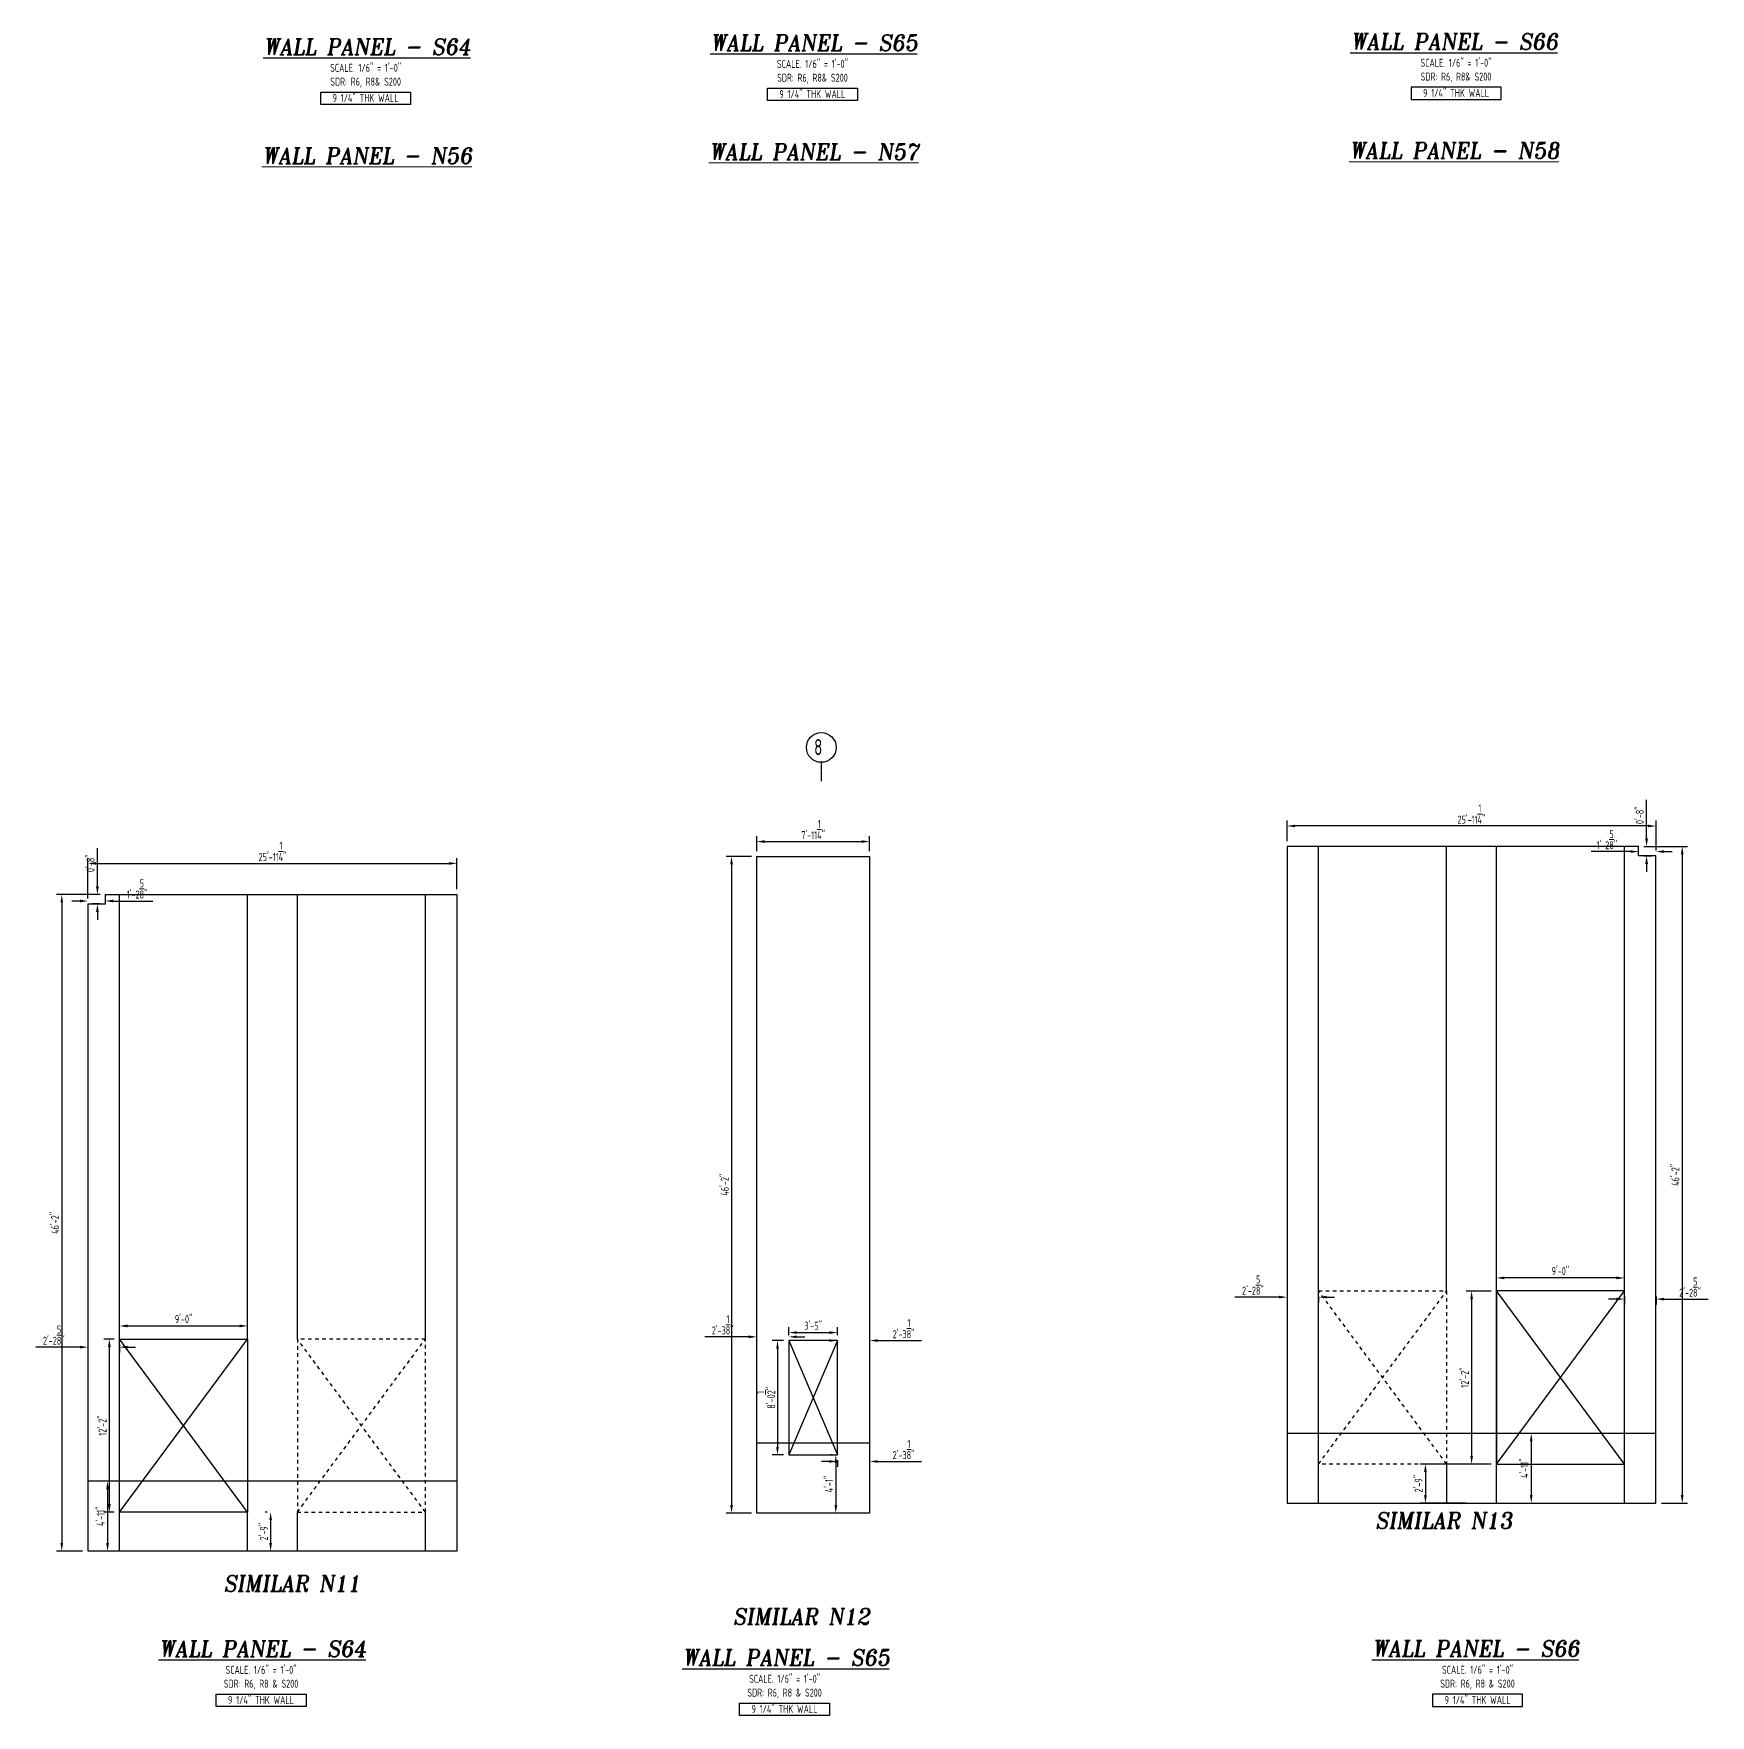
# Model space of a CAD drawing. Header units: inches. Extents: x 10095 to 38568, y -2433 to 4174.
# Drawn here: x 22784 to 24198, y -1977 to -559 of the extents above; entities that cross this region are included whole.
import ezdxf
from ezdxf.enums import TextEntityAlignment as Align

# ---------------------------------------------------------------- set-up
doc = ezdxf.new("R2010")
doc.units = ezdxf.units.IN
doc.header["$MEASUREMENT"] = 0
doc.linetypes.add('HIDDEN', pattern=[6, 3, -3])
doc.linetypes.add('PHANTOM', pattern=[2.5, 1.25, -0.25, 0.25, -0.25, 0.25, -0.25])
doc.layers.get('0').update_dxf_attribs({"linetype": 'CONTINUOUS'})
doc.layers.get('Defpoints').update_dxf_attribs({"linetype": 'CONTINUOUS'})
for name, color, linetype in [('0-25', 7, 'CONTINUOUS'), ('0-35', 3, 'CONTINUOUS'), ('0-35TEXT', 3, 'CONTINUOUS'), ('0-50', 10, 'CONTINUOUS'), ('GRID', 8, 'PHANTOM'), ('Hatch', 253, 'CONTINUOUS'), ('hidden', 7, 'HIDDEN')]:
    doc.layers.add(name, color=color, linetype=linetype)
doc.layers.add('COVER', color=6, linetype='CONTINUOUS', lineweight=0, plot=False)
doc.styles.add('AR', font='ARCHQUIK.shx', dxfattribs={"width": 0.8})
doc.styles.add('ROMANT', font='romant')
doc.dimstyles.new('CADS_DIM_48', dxfattribs={"dimscale": 48, "dimtxt": 0.09375, "dimasz": 0.09375, "dimexe": 0.0625, "dimexo": 0.0625, "dimgap": 0.09375, "dimtad": 0, "dimtih": 1, "dimtoh": 1, "dimzin": 1, "dimdsep": 46, "dimlunit": 4, "dimtxsty": 'AR', "dimblk": 'CLOSED', "dimcen": 0.1875, "dimadec": 0, "dimazin": 0, "dimtfac": 1, "dimtofl": 0, "dimtmove": 0, "dimatfit": 1, "dimldrblk": 'DOTBLANK', "dimfxl": 1, "dimtzin": 0, "dimarcsym": 0})

# ---------------------------------------------------------------- blocks, each defined once
blk = doc.blocks.new('*D172')
at = {"layer": 'COVER', "color": 0, "lineweight": -2, "transparency": 16777216}
for p, q in [((23393.6, -1248.3), (23393.6, -1235.8)), ((23400.3, -1240.3), (23482.1, -1240.3)), ((23488.8, -1248.3), (23488.8, -1235.8))]:
    blk.add_line(p, q, dxfattribs=at)
at = {"layer": 'COVER', "color": 0, "transparency": 16777216}
for points in [[(23400.3, -1239.2), (23400.3, -1241.5), (23393.6, -1240.3)], [(23482.1, -1239.2), (23482.1, -1241.5), (23488.8, -1240.3)]]:
    blk.add_solid(points, dxfattribs=at)
at = {"layer": 'Defpoints', "color": 0, "transparency": 16777216}
for p in [(23488.8, -1240.3), (23393.6, -1252.8), (23488.8, -1252.8)]:
    blk.add_point(p, dxfattribs=at)
at = {"layer": 'COVER', "color": 0, "transparency": 16777216, "insert": (23441.2, -1230.2), "char_height": 6.75, "attachment_point": 5, "style": 'AR'}
blk.add_mtext('7\'-11{\\H1.000000x;\\S1/4;}"', dxfattribs=at)
blk = doc.blocks.new('_DotBlank')
at = {"layer": '0-35', "color": 0, "lineweight": -2}
blk.add_line((-0.5, 0), (-1, 0), dxfattribs=at)
blk.add_circle((0, 0), 0.5, dxfattribs=at)
blk = doc.blocks.new('*D173')
at = {"layer": 'COVER', "color": 0, "lineweight": -2, "transparency": 16777216}
for p, q in [((23389.1, -1252.8), (23367.8, -1252.8)), ((23372.3, -1259.6), (23372.3, -1800.1)), ((23389.1, -1806.8), (23367.8, -1806.8))]:
    blk.add_line(p, q, dxfattribs=at)
at = {"layer": 'COVER', "color": 0, "transparency": 16777216}
for points in [[(23371.2, -1259.6), (23373.5, -1259.6), (23372.3, -1252.8)], [(23371.2, -1800.1), (23373.5, -1800.1), (23372.3, -1806.8)]]:
    blk.add_solid(points, dxfattribs=at)
at = {"layer": 'Defpoints', "color": 0, "transparency": 16777216}
for p in [(23393.6, -1252.8), (23372.3, -1806.8), (23393.6, -1806.8)]:
    blk.add_point(p, dxfattribs=at)
at = {"layer": 'COVER', "color": 0, "transparency": 16777216, "insert": (23366.6, -1529.8), "char_height": 6.75, "attachment_point": 5, "rotation": 90, "style": 'AR'}
blk.add_mtext('46\'-2"', dxfattribs=at)
blk = doc.blocks.new('*D174')
at = {"layer": 'COVER', "color": 0, "lineweight": -2, "transparency": 16777216}
for p, q in [((23416.2, -1661.3), (23406.6, -1661.3)), ((23411.1, -1668.1), (23411.1, -1751.1)), ((23416.2, -1757.8), (23406.6, -1757.8))]:
    blk.add_line(p, q, dxfattribs=at)
at = {"layer": 'COVER', "color": 0, "transparency": 16777216}
for points in [[(23410, -1668.1), (23412.2, -1668.1), (23411.1, -1661.3)], [(23410, -1751.1), (23412.2, -1751.1), (23411.1, -1757.8)]]:
    blk.add_solid(points, dxfattribs=at)
at = {"layer": 'Defpoints', "color": 0, "transparency": 16777216}
for p in [(23420.7, -1661.3), (23411.1, -1757.8), (23420.7, -1757.8)]:
    blk.add_point(p, dxfattribs=at)
at = {"layer": 'COVER', "color": 0, "transparency": 16777216, "insert": (23401.1, -1709.6), "char_height": 6.75, "attachment_point": 5, "rotation": 90, "style": 'AR'}
blk.add_mtext('8\'-0{\\H1.000000x;\\S1/2;}"', dxfattribs=at)
blk = doc.blocks.new('*D175')
at = {"layer": 'COVER', "color": 0, "lineweight": -2, "transparency": 16777216}
for p, q in [((23420.7, -1656.8), (23420.7, -1650.1)), ((23427.4, -1654.6), (23454.9, -1654.6)), ((23461.7, -1656.8), (23461.7, -1650.1))]:
    blk.add_line(p, q, dxfattribs=at)
at = {"layer": 'COVER', "color": 0, "transparency": 16777216}
for points in [[(23427.4, -1653.4), (23427.4, -1655.7), (23420.7, -1654.6)], [(23454.9, -1653.4), (23454.9, -1655.7), (23461.7, -1654.6)]]:
    blk.add_solid(points, dxfattribs=at)
at = {"layer": 'Defpoints', "color": 0, "transparency": 16777216}
for p in [(23461.7, -1654.6), (23420.7, -1661.3), (23461.7, -1661.3)]:
    blk.add_point(p, dxfattribs=at)
at = {"layer": 'COVER', "color": 0, "transparency": 16777216, "insert": (23441.2, -1648.8), "char_height": 6.75, "attachment_point": 5, "style": 'AR'}
blk.add_mtext('3\'-5"', dxfattribs=at)
blk = doc.blocks.new('*D176')
at = {"layer": 'COVER', "color": 0, "lineweight": -2, "transparency": 16777216}
for p, q in [((23454.9, -1763.3), (23448.2, -1763.3)), ((23461.7, -1762.3), (23461.7, -1767.8)), ((23488.8, -1762.3), (23488.8, -1767.8)), ((23495.6, -1763.3), (23532.7, -1763.3))]:
    blk.add_line(p, q, dxfattribs=at)
at = {"layer": 'COVER', "color": 0, "transparency": 16777216}
for points in [[(23454.9, -1762.2), (23454.9, -1764.4), (23461.7, -1763.3)], [(23495.6, -1762.2), (23495.6, -1764.4), (23488.8, -1763.3)]]:
    blk.add_solid(points, dxfattribs=at)
at = {"layer": 'Defpoints', "color": 0, "transparency": 16777216}
for p in [(23461.7, -1757.8), (23488.8, -1757.8), (23488.8, -1763.3)]:
    blk.add_point(p, dxfattribs=at)
at = {"layer": 'COVER', "color": 0, "transparency": 16777216, "insert": (23517.5, -1753.2), "char_height": 6.75, "attachment_point": 5, "style": 'AR'}
blk.add_mtext('2\'-3{\\H1.000000x;\\S1/8;}"', dxfattribs=at)
blk = doc.blocks.new('*D177')
at = {"layer": 'COVER', "color": 0, "lineweight": -2, "transparency": 16777216}
for p, q in [((23457.2, -1757.8), (23455.8, -1757.8)), ((23460.3, -1764.6), (23460.3, -1800.1)), ((23457.2, -1806.8), (23455.8, -1806.8))]:
    blk.add_line(p, q, dxfattribs=at)
at = {"layer": 'COVER', "color": 0, "transparency": 16777216}
for points in [[(23459.2, -1764.6), (23461.5, -1764.6), (23460.3, -1757.8)], [(23459.2, -1800.1), (23461.5, -1800.1), (23460.3, -1806.8)]]:
    blk.add_solid(points, dxfattribs=at)
at = {"layer": 'Defpoints', "color": 0, "transparency": 16777216}
for p in [(23461.7, -1757.8), (23460.3, -1806.8), (23461.7, -1806.8)]:
    blk.add_point(p, dxfattribs=at)
at = {"layer": 'COVER', "color": 0, "transparency": 16777216, "insert": (23454.6, -1782.3), "char_height": 6.75, "attachment_point": 5, "rotation": 90, "style": 'AR'}
blk.add_mtext('4\'-1"', dxfattribs=at)
blk = doc.blocks.new('*D178')
at = {"layer": 'COVER', "color": 0, "lineweight": -2, "transparency": 16777216}
for p, q in [((23454.9, -1661.3), (23448.2, -1661.3)), ((23495.6, -1661.3), (23532.7, -1661.3))]:
    blk.add_line(p, q, dxfattribs=at)
at = {"layer": 'COVER', "color": 0, "transparency": 16777216}
for points in [[(23454.9, -1660.2), (23454.9, -1662.4), (23461.7, -1661.3)], [(23495.6, -1660.2), (23495.6, -1662.4), (23488.8, -1661.3)]]:
    blk.add_solid(points, dxfattribs=at)
at = {"layer": 'Defpoints', "color": 0, "transparency": 16777216}
for p in [(23461.7, -1661.3), (23488.8, -1661.3), (23488.8, -1661.3)]:
    blk.add_point(p, dxfattribs=at)
at = {"layer": 'COVER', "color": 0, "transparency": 16777216, "insert": (23517.5, -1651.2), "char_height": 6.75, "attachment_point": 5, "style": 'AR'}
blk.add_mtext('2\'-3{\\H1.000000x;\\S1/8;}"', dxfattribs=at)
blk = doc.blocks.new('*D179')
at = {"layer": 'COVER', "color": 0, "lineweight": -2, "transparency": 16777216}
for p, q in [((24137.6, -1248), (24137.6, -1244.3)), ((24152.3, -1248), (24152.3, -1244.3)), ((24130.9, -1248.8), (24097.5, -1248.8)), ((24159, -1248.8), (24165.8, -1248.8))]:
    blk.add_line(p, q, dxfattribs=at)
at = {"layer": 'COVER', "color": 0, "transparency": 16777216}
for points in [[(24130.9, -1247.7), (24130.9, -1249.9), (24137.6, -1248.8)], [(24159, -1247.7), (24159, -1249.9), (24152.3, -1248.8)]]:
    blk.add_solid(points, dxfattribs=at)
at = {"layer": 'Defpoints', "color": 0, "transparency": 16777216}
for p in [(24137.6, -1248.8), (24137.6, -1252.5), (24152.3, -1252.5)]:
    blk.add_point(p, dxfattribs=at)
at = {"layer": 'COVER', "color": 0, "transparency": 16777216, "insert": (24110.8, -1238.7), "char_height": 6.75, "attachment_point": 5, "style": 'AR'}
blk.add_mtext('1\'-2{\\H1.000000x;\\S5/8;}"', dxfattribs=at)
blk = doc.blocks.new('*D180')
at = {"layer": 'COVER', "color": 0, "lineweight": -2, "transparency": 16777216}
for p, q in [((24144.3, -1237.7), (24144.3, -1205.2)), ((24142.1, -1244.5), (24148.8, -1244.5)), ((24142.1, -1252.5), (24148.8, -1252.5)), ((24144.3, -1259.2), (24144.3, -1266))]:
    blk.add_line(p, q, dxfattribs=at)
at = {"layer": 'COVER', "color": 0, "transparency": 16777216}
for points in [[(24143.2, -1237.7), (24145.5, -1237.7), (24144.3, -1244.5)], [(24143.2, -1259.2), (24145.5, -1259.2), (24144.3, -1252.5)]]:
    blk.add_solid(points, dxfattribs=at)
at = {"layer": 'Defpoints', "color": 0, "transparency": 16777216}
for p in [(24137.6, -1244.5), (24144.3, -1244.5), (24137.6, -1252.5)]:
    blk.add_point(p, dxfattribs=at)
at = {"layer": 'COVER', "color": 0, "transparency": 16777216, "insert": (24138.6, -1218.1), "char_height": 6.75, "attachment_point": 5, "rotation": 90, "style": 'AR'}
blk.add_mtext('0\'-8"', dxfattribs=at)
blk = doc.blocks.new('*D181')
at = {"layer": 'COVER', "color": 0, "lineweight": -2, "transparency": 16777216}
for p, q in [((23841, -1240), (23841, -1222.7)), ((24145.5, -1227.2), (23847.8, -1227.2)), ((24152.3, -1248), (24152.3, -1222.7))]:
    blk.add_line(p, q, dxfattribs=at)
at = {"layer": 'COVER', "color": 0, "transparency": 16777216}
for points in [[(23847.8, -1226.1), (23847.8, -1228.3), (23841, -1227.2)], [(24145.5, -1226.1), (24145.5, -1228.3), (24152.3, -1227.2)]]:
    blk.add_solid(points, dxfattribs=at)
at = {"layer": 'Defpoints', "color": 0, "transparency": 16777216}
for p in [(23841, -1227.2), (23841, -1244.5), (24152.3, -1252.5)]:
    blk.add_point(p, dxfattribs=at)
at = {"layer": 'COVER', "color": 0, "transparency": 16777216, "insert": (23996.6, -1217.1), "char_height": 6.75, "attachment_point": 5, "style": 'AR'}
blk.add_mtext('25\'-11{\\H1.000000x;\\S1/4;}"', dxfattribs=at)
blk = doc.blocks.new('*D182')
at = {"layer": 'COVER', "color": 0, "lineweight": -2, "transparency": 16777216}
for p, q in [((24142.1, -1244.5), (24178.9, -1244.5)), ((24174.4, -1251.2), (24174.4, -1791.7)), ((24156.8, -1798.5), (24178.9, -1798.5))]:
    blk.add_line(p, q, dxfattribs=at)
at = {"layer": 'COVER', "color": 0, "transparency": 16777216}
for points in [[(24173.2, -1251.2), (24175.5, -1251.2), (24174.4, -1244.5)], [(24173.2, -1791.7), (24175.5, -1791.7), (24174.4, -1798.5)]]:
    blk.add_solid(points, dxfattribs=at)
at = {"layer": 'Defpoints', "color": 0, "transparency": 16777216}
for p in [(24137.6, -1244.5), (24152.3, -1798.5), (24174.4, -1798.5)]:
    blk.add_point(p, dxfattribs=at)
at = {"layer": 'COVER', "color": 0, "transparency": 16777216, "insert": (24168.6, -1521.5), "char_height": 6.75, "attachment_point": 5, "rotation": 90, "style": 'AR'}
blk.add_mtext('46\'-2"', dxfattribs=at)
blk = doc.blocks.new('*D183')
at = {"layer": 'COVER', "color": 0, "lineweight": -2, "transparency": 16777216}
for p, q in [((24017, -1739.5), (24051.5, -1739.5)), ((24047, -1746.2), (24047, -1791.7)), ((24017, -1798.5), (24051.5, -1798.5))]:
    blk.add_line(p, q, dxfattribs=at)
at = {"layer": 'COVER', "color": 0, "transparency": 16777216}
for points in [[(24045.9, -1746.2), (24048.1, -1746.2), (24047, -1739.5)], [(24045.9, -1791.7), (24048.1, -1791.7), (24047, -1798.5)]]:
    blk.add_solid(points, dxfattribs=at)
at = {"layer": 'Defpoints', "color": 0, "transparency": 16777216}
for p in [(24012.5, -1739.5), (24012.5, -1798.5), (24047, -1798.5)]:
    blk.add_point(p, dxfattribs=at)
at = {"layer": 'COVER', "color": 0, "transparency": 16777216, "insert": (24041.3, -1769), "char_height": 6.75, "attachment_point": 5, "rotation": 90, "style": 'AR'}
blk.add_mtext('4\'-11"', dxfattribs=at)
blk = doc.blocks.new('*D184')
at = {"layer": 'COVER', "color": 0, "lineweight": -2, "transparency": 16777216}
for p, q in [((23992.2, -1765.5), (23953.2, -1765.5)), ((23957.7, -1772.2), (23957.7, -1791.7)), ((23992.2, -1798.5), (23953.2, -1798.5))]:
    blk.add_line(p, q, dxfattribs=at)
at = {"layer": 'COVER', "color": 0, "transparency": 16777216}
for points in [[(23956.6, -1772.2), (23958.9, -1772.2), (23957.7, -1765.5)], [(23956.6, -1791.7), (23958.9, -1791.7), (23957.7, -1798.5)]]:
    blk.add_solid(points, dxfattribs=at)
at = {"layer": 'Defpoints', "color": 0, "transparency": 16777216}
for p in [(23996.7, -1765.5), (23957.7, -1798.5), (23996.7, -1798.5)]:
    blk.add_point(p, dxfattribs=at)
at = {"layer": 'COVER', "color": 0, "transparency": 16777216, "insert": (23952, -1782), "char_height": 6.75, "attachment_point": 5, "rotation": 90, "style": 'AR'}
blk.add_mtext('2\'-9"', dxfattribs=at)
blk = doc.blocks.new('*D185')
at = {"layer": 'COVER', "color": 0, "lineweight": -2, "transparency": 16777216}
for p, q in [((24118.9, -1626.3), (24112.1, -1626.3)), ((24125.6, -1624), (24125.6, -1630.8)), ((24152.3, -1624), (24152.3, -1630.8)), ((24159, -1626.3), (24196.3, -1626.3))]:
    blk.add_line(p, q, dxfattribs=at)
at = {"layer": 'COVER', "color": 0, "transparency": 16777216}
for points in [[(24118.9, -1625.2), (24118.9, -1627.5), (24125.6, -1626.3)], [(24159, -1625.2), (24159, -1627.5), (24152.3, -1626.3)]]:
    blk.add_solid(points, dxfattribs=at)
at = {"layer": 'Defpoints', "color": 0, "transparency": 16777216}
for p in [(24125.6, -1619.5), (24152.3, -1619.5), (24152.3, -1626.3)]:
    blk.add_point(p, dxfattribs=at)
at = {"layer": 'COVER', "color": 0, "transparency": 16777216, "insert": (24181, -1616.2), "char_height": 6.75, "attachment_point": 5, "style": 'AR'}
blk.add_mtext('2\'-2{\\H1.000000x;\\S5/8;}"', dxfattribs=at)
blk = doc.blocks.new('*D186')
at = {"layer": 'COVER', "color": 0, "lineweight": -2, "transparency": 16777216}
for p, q in [((24013.1, -1619.5), (23992.2, -1619.5)), ((23996.7, -1626.2), (23996.7, -1758.7)), ((24013.1, -1765.5), (23992.2, -1765.5))]:
    blk.add_line(p, q, dxfattribs=at)
at = {"layer": 'COVER', "color": 0, "transparency": 16777216}
for points in [[(23995.6, -1626.2), (23997.8, -1626.2), (23996.7, -1619.5)], [(23995.6, -1758.7), (23997.8, -1758.7), (23996.7, -1765.5)]]:
    blk.add_solid(points, dxfattribs=at)
at = {"layer": 'Defpoints', "color": 0, "transparency": 16777216}
for p in [(24017.6, -1619.5), (23996.7, -1765.5), (24017.6, -1765.5)]:
    blk.add_point(p, dxfattribs=at)
at = {"layer": 'COVER', "color": 0, "transparency": 16777216, "insert": (23991, -1692.5), "char_height": 6.75, "attachment_point": 5, "rotation": 90, "style": 'AR'}
blk.add_mtext('12\'-2"', dxfattribs=at)
blk = doc.blocks.new('*D187')
at = {"layer": 'COVER', "color": 0, "lineweight": -2, "transparency": 16777216}
for p, q in [((24017.6, -1615), (24017.6, -1604)), ((24118.9, -1608.5), (24024.4, -1608.5)), ((24125.6, -1615), (24125.6, -1604))]:
    blk.add_line(p, q, dxfattribs=at)
at = {"layer": 'COVER', "color": 0, "transparency": 16777216}
for points in [[(24024.4, -1607.3), (24024.4, -1609.6), (24017.6, -1608.5)], [(24118.9, -1607.3), (24118.9, -1609.6), (24125.6, -1608.5)]]:
    blk.add_solid(points, dxfattribs=at)
at = {"layer": 'Defpoints', "color": 0, "transparency": 16777216}
for p in [(24017.6, -1608.5), (24017.6, -1619.5), (24125.6, -1619.5)]:
    blk.add_point(p, dxfattribs=at)
at = {"layer": 'COVER', "color": 0, "transparency": 16777216, "insert": (24071.6, -1602.7), "char_height": 6.75, "attachment_point": 5, "style": 'AR'}
blk.add_mtext('9\'-0"', dxfattribs=at)
blk = doc.blocks.new('*D188')
at = {"layer": 'COVER', "color": 0, "lineweight": -2, "transparency": 16777216}
for p, q in [((23834.3, -1624.7), (23796.9, -1624.7)), ((23841, -1624), (23841, -1629.2)), ((23867.6, -1624), (23867.6, -1629.2)), ((23874.4, -1624.7), (23881.1, -1624.7))]:
    blk.add_line(p, q, dxfattribs=at)
at = {"layer": 'COVER', "color": 0, "transparency": 16777216}
for points in [[(23834.3, -1623.5), (23834.3, -1625.8), (23841, -1624.7)], [(23874.4, -1623.5), (23874.4, -1625.8), (23867.6, -1624.7)]]:
    blk.add_solid(points, dxfattribs=at)
at = {"layer": 'Defpoints', "color": 0, "transparency": 16777216}
for p in [(23841, -1619.5), (23841, -1624.7), (23867.6, -1619.5)]:
    blk.add_point(p, dxfattribs=at)
at = {"layer": 'COVER', "color": 0, "transparency": 16777216, "insert": (23812.2, -1614.5), "char_height": 6.75, "attachment_point": 5, "style": 'AR'}
blk.add_mtext('2\'-2{\\H1.000000x;\\S5/8;}"', dxfattribs=at)
blk = doc.blocks.new('*D189')
at = {"layer": 'COVER', "color": 0, "lineweight": -2, "transparency": 16777216}
for p, q in [((23386.8, -1658.2), (23349.7, -1658.2)), ((23393.6, -1656.8), (23393.6, -1653.7)), ((23420.7, -1656.8), (23420.7, -1653.7)), ((23427.4, -1658.2), (23434.2, -1658.2))]:
    blk.add_line(p, q, dxfattribs=at)
at = {"layer": 'COVER', "color": 0, "transparency": 16777216}
for points in [[(23386.8, -1657), (23386.8, -1659.3), (23393.6, -1658.2)], [(23427.4, -1657), (23427.4, -1659.3), (23420.7, -1658.2)]]:
    blk.add_solid(points, dxfattribs=at)
at = {"layer": 'Defpoints', "color": 0, "transparency": 16777216}
for p in [(23393.6, -1658.2), (23393.6, -1661.3), (23420.7, -1661.3)]:
    blk.add_point(p, dxfattribs=at)
at = {"layer": 'COVER', "color": 0, "transparency": 16777216, "insert": (23364.9, -1648), "char_height": 6.75, "attachment_point": 5, "style": 'AR'}
blk.add_mtext('2\'-3{\\H1.000000x;\\S1/8;}"', dxfattribs=at)
blk = doc.blocks.new('*D287')
at = {"layer": 'COVER', "color": 0, "lineweight": -2, "transparency": 16777216}
for p, q in [((22822.7, -1290.5), (22815.9, -1290.5)), ((22829.4, -1288.5), (22829.4, -1286)), ((22844.1, -1288.5), (22844.1, -1286)), ((22850.8, -1290.5), (22884.2, -1290.5))]:
    blk.add_line(p, q, dxfattribs=at)
at = {"layer": 'COVER', "color": 0, "transparency": 16777216}
for points in [[(22822.7, -1289.3), (22822.7, -1291.6), (22829.4, -1290.5)], [(22850.8, -1289.3), (22850.8, -1291.6), (22844.1, -1290.5)]]:
    blk.add_solid(points, dxfattribs=at)
at = {"layer": 'Defpoints', "color": 0, "transparency": 16777216}
for p in [(22844.1, -1290.5), (22829.4, -1293), (22844.1, -1293)]:
    blk.add_point(p, dxfattribs=at)
at = {"layer": 'COVER', "color": 0, "transparency": 16777216, "insert": (22870.9, -1280.3), "char_height": 6.75, "attachment_point": 5, "style": 'AR'}
blk.add_mtext('1\'-2{\\H1.000000x;\\S5/8;}"', dxfattribs=at)
blk = doc.blocks.new('*D288')
at = {"layer": 'COVER', "color": 0, "lineweight": -2, "transparency": 16777216}
for p, q in [((22837.4, -1278.2), (22837.4, -1245.8)), ((22839.6, -1285), (22832.9, -1285)), ((22839.6, -1293), (22832.9, -1293)), ((22837.4, -1299.7), (22837.4, -1306.5))]:
    blk.add_line(p, q, dxfattribs=at)
at = {"layer": 'COVER', "color": 0, "transparency": 16777216}
for points in [[(22836.2, -1278.2), (22838.5, -1278.2), (22837.4, -1285)], [(22836.2, -1299.7), (22838.5, -1299.7), (22837.4, -1293)]]:
    blk.add_solid(points, dxfattribs=at)
at = {"layer": 'Defpoints', "color": 0, "transparency": 16777216}
for p in [(22837.4, -1285), (22844.1, -1285), (22844.1, -1293)]:
    blk.add_point(p, dxfattribs=at)
at = {"layer": 'COVER', "color": 0, "transparency": 16777216, "insert": (22831.6, -1258.6), "char_height": 6.75, "attachment_point": 5, "rotation": 90, "style": 'AR'}
blk.add_mtext('0\'-8"', dxfattribs=at)
blk = doc.blocks.new('*D289')
at = {"layer": 'COVER', "color": 0, "lineweight": -2, "transparency": 16777216}
for p, q in [((22829.4, -1288.5), (22829.4, -1254.2)), ((22836.2, -1258.7), (23133.9, -1258.7)), ((23140.7, -1280.5), (23140.7, -1254.2))]:
    blk.add_line(p, q, dxfattribs=at)
at = {"layer": 'COVER', "color": 0, "transparency": 16777216}
for points in [[(22836.2, -1257.6), (22836.2, -1259.9), (22829.4, -1258.7)], [(23133.9, -1257.6), (23133.9, -1259.9), (23140.7, -1258.7)]]:
    blk.add_solid(points, dxfattribs=at)
at = {"layer": 'Defpoints', "color": 0, "transparency": 16777216}
for p in [(23140.7, -1258.7), (23140.7, -1285), (22829.4, -1293)]:
    blk.add_point(p, dxfattribs=at)
at = {"layer": 'COVER', "color": 0, "transparency": 16777216, "insert": (22985.1, -1248.6), "char_height": 6.75, "attachment_point": 5, "style": 'AR'}
blk.add_mtext('25\'-11{\\H1.000000x;\\S1/4;}"', dxfattribs=at)
blk = doc.blocks.new('*D290')
at = {"layer": 'COVER', "color": 0, "lineweight": -2, "transparency": 16777216}
for p, q in [((22839.6, -1285), (22802.8, -1285)), ((22807.3, -1291.7), (22807.3, -1832.2)), ((22824.9, -1839), (22802.8, -1839))]:
    blk.add_line(p, q, dxfattribs=at)
at = {"layer": 'COVER', "color": 0, "transparency": 16777216}
for points in [[(22806.2, -1291.7), (22808.4, -1291.7), (22807.3, -1285)], [(22806.2, -1832.2), (22808.4, -1832.2), (22807.3, -1839)]]:
    blk.add_solid(points, dxfattribs=at)
at = {"layer": 'Defpoints', "color": 0, "transparency": 16777216}
for p in [(22844.1, -1285), (22807.3, -1839), (22829.4, -1839)]:
    blk.add_point(p, dxfattribs=at)
at = {"layer": 'COVER', "color": 0, "transparency": 16777216, "insert": (22801.6, -1562), "char_height": 6.75, "attachment_point": 5, "rotation": 90, "style": 'AR'}
blk.add_mtext('46\'-2"', dxfattribs=at)
blk = doc.blocks.new('*D291')
at = {"layer": 'COVER', "color": 0, "lineweight": -2, "transparency": 16777216}
for p, q in [((22842, -1780), (22841.4, -1780)), ((22845.9, -1786.7), (22845.9, -1832.2)), ((22842, -1839), (22841.4, -1839))]:
    blk.add_line(p, q, dxfattribs=at)
at = {"layer": 'COVER', "color": 0, "transparency": 16777216}
for points in [[(22844.8, -1786.7), (22847.1, -1786.7), (22845.9, -1780)], [(22844.8, -1832.2), (22847.1, -1832.2), (22845.9, -1839)]]:
    blk.add_solid(points, dxfattribs=at)
at = {"layer": 'Defpoints', "color": 0, "transparency": 16777216}
for p in [(22846.5, -1780), (22845.9, -1839), (22846.5, -1839)]:
    blk.add_point(p, dxfattribs=at)
at = {"layer": 'COVER', "color": 0, "transparency": 16777216, "insert": (22840.2, -1809.5), "char_height": 6.75, "attachment_point": 5, "rotation": 90, "style": 'AR'}
blk.add_mtext('4\'-11"', dxfattribs=at)
blk = doc.blocks.new('*D292')
at = {"layer": 'COVER', "color": 0, "lineweight": -2, "transparency": 16777216}
for p, q in [((22980.5, -1806), (22979, -1806)), ((22983.5, -1812.7), (22983.5, -1832.2)), ((22980.5, -1839), (22979, -1839))]:
    blk.add_line(p, q, dxfattribs=at)
at = {"layer": 'COVER', "color": 0, "transparency": 16777216}
for points in [[(22982.4, -1812.7), (22984.6, -1812.7), (22983.5, -1806)], [(22982.4, -1832.2), (22984.6, -1832.2), (22983.5, -1839)]]:
    blk.add_solid(points, dxfattribs=at)
at = {"layer": 'Defpoints', "color": 0, "transparency": 16777216}
for p in [(22985, -1806), (22983.5, -1839), (22985, -1839)]:
    blk.add_point(p, dxfattribs=at)
at = {"layer": 'COVER', "color": 0, "transparency": 16777216, "insert": (22977.8, -1822.5), "char_height": 6.75, "attachment_point": 5, "rotation": 90, "style": 'AR'}
blk.add_mtext('2\'-9"', dxfattribs=at)
blk = doc.blocks.new('*D293')
at = {"layer": 'COVER', "color": 0, "lineweight": -2, "transparency": 16777216}
for p, q in [((22822.7, -1666.8), (22785.4, -1666.8)), ((22829.4, -1664.5), (22829.4, -1671.3)), ((22856.1, -1664.5), (22856.1, -1671.3)), ((22862.8, -1666.8), (22869.6, -1666.8))]:
    blk.add_line(p, q, dxfattribs=at)
at = {"layer": 'COVER', "color": 0, "transparency": 16777216}
for points in [[(22822.7, -1665.7), (22822.7, -1668), (22829.4, -1666.8)], [(22862.8, -1665.7), (22862.8, -1668), (22856.1, -1666.8)]]:
    blk.add_solid(points, dxfattribs=at)
at = {"layer": 'Defpoints', "color": 0, "transparency": 16777216}
for p in [(22829.4, -1660), (22829.4, -1666.8), (22856.1, -1660)]:
    blk.add_point(p, dxfattribs=at)
at = {"layer": 'COVER', "color": 0, "transparency": 16777216, "insert": (22800.6, -1656.7), "char_height": 6.75, "attachment_point": 5, "style": 'AR'}
blk.add_mtext('2\'-2{\\H1.000000x;\\S5/8;}"', dxfattribs=at)
blk = doc.blocks.new('*D294')
at = {"layer": 'COVER', "color": 0, "lineweight": -2, "transparency": 16777216}
for p, q in [((22851.6, -1660), (22842.9, -1660)), ((22847.4, -1666.7), (22847.4, -1799.2)), ((22851.6, -1806), (22842.9, -1806))]:
    blk.add_line(p, q, dxfattribs=at)
at = {"layer": 'COVER', "color": 0, "transparency": 16777216}
for points in [[(22846.3, -1666.7), (22848.6, -1666.7), (22847.4, -1660)], [(22846.3, -1799.2), (22848.6, -1799.2), (22847.4, -1806)]]:
    blk.add_solid(points, dxfattribs=at)
at = {"layer": 'Defpoints', "color": 0, "transparency": 16777216}
for p in [(22856.1, -1660), (22847.4, -1806), (22856.1, -1806)]:
    blk.add_point(p, dxfattribs=at)
at = {"layer": 'COVER', "color": 0, "transparency": 16777216, "insert": (22841.7, -1733), "char_height": 6.75, "attachment_point": 5, "rotation": 90, "style": 'AR'}
blk.add_mtext('12\'-2"', dxfattribs=at)
blk = doc.blocks.new('*D295')
at = {"layer": 'COVER', "color": 0, "lineweight": -2, "transparency": 16777216}
for p, q in [((22856.1, -1655.5), (22856.1, -1644.5)), ((22964.1, -1655.5), (22964.1, -1644.5)), ((22862.8, -1649), (22957.3, -1649))]:
    blk.add_line(p, q, dxfattribs=at)
at = {"layer": 'COVER', "color": 0, "transparency": 16777216}
for points in [[(22862.8, -1647.8), (22862.8, -1650.1), (22856.1, -1649)], [(22957.3, -1647.8), (22957.3, -1650.1), (22964.1, -1649)]]:
    blk.add_solid(points, dxfattribs=at)
at = {"layer": 'Defpoints', "color": 0, "transparency": 16777216}
for p in [(22964.1, -1649), (22856.1, -1660), (22964.1, -1660)]:
    blk.add_point(p, dxfattribs=at)
at = {"layer": 'COVER', "color": 0, "transparency": 16777216, "insert": (22910.1, -1643.2), "char_height": 6.75, "attachment_point": 5, "style": 'AR'}
blk.add_mtext('9\'-0"', dxfattribs=at)

msp = doc.modelspace()

# ---------------------------------------------------------------- linework, layer by layer
at = {"layer": '0-25'}
for p, q in [((24125.62753, -1765.4696), (24017.62753, -1619.46914)), ((24017.62753, -1765.4696), (24125.62753, -1619.46914)), ((22856.05669, -1805.99135), (22964.05669, -1659.9909)), ((22964.05669, -1805.99135), (22856.05669, -1659.9909))]:
    msp.add_line(p, q, dxfattribs=at)
for points in [[(23461.68125, -1661.31825), (23420.68125, -1757.81825)], [(23420.68125, -1661.31825), (23461.68125, -1757.81825)]]:
    msp.add_lwpolyline(points, dxfattribs=at)
at = {"layer": '0-35'}
for points in [[(24137.62753, -1244.4696), (23841.00253, -1244.4696), (23841.00253, -1798.4696), (24152.25253, -1798.4696), (24152.25253, -1252.4696), (24137.62753, -1252.4696)], [(23393.55625, -1252.81825), (23488.80625, -1252.81825), (23488.80625, -1806.81825), (23393.55625, -1806.81825)], [(22844.05669, -1284.99135), (23140.68169, -1284.99135), (23140.68169, -1838.99135), (22829.43169, -1838.99135), (22829.43169, -1292.99135), (22844.05669, -1292.99135)], [(24125.62753, -1619.46914), (24017.62753, -1619.46914), (24017.62753, -1765.4696), (24125.62753, -1765.4696)], [(22856.05669, -1659.9909), (22964.05669, -1659.9909), (22964.05669, -1805.99135), (22856.05669, -1805.99135)], [(23461.68125, -1661.31825), (23420.68125, -1661.31825), (23420.68125, -1757.81825), (23461.68125, -1757.81825)]]:
    msp.add_lwpolyline(points, close=True, dxfattribs=at)
at = {"layer": '0-50'}
for points in [[(23025.72376, -608.1104), (23101.6106, -608.1104), (23101.6106, -618.46676), (23025.72376, -618.46676)], [(23402.67991, -604.76123), (23478.56675, -604.76123), (23478.56675, -615.11759), (23402.67991, -615.11759)], [(24021.50921, -603.81281), (23945.62237, -603.81281), (23945.62237, -614.16917), (24021.50921, -614.16917)], [(22937.52204, -1959.60706), (23013.40889, -1959.60706), (23013.40889, -1969.96342), (22937.52204, -1969.96342)], [(23379.15933, -1967.14045), (23455.04617, -1967.14045), (23455.04617, -1977.49681), (23379.15933, -1977.49681)], [(24039.62901, -1959.53706), (23963.74216, -1959.53706), (23963.74216, -1969.89342), (24039.62901, -1969.89342)]]:
    msp.add_lwpolyline(points, close=True, dxfattribs=at)
msp.add_circle((23448.05625, -1160.90267), 12.57968, dxfattribs=at)
at = {"layer": 'GRID', "lineweight": -3}
msp.add_lwpolyline([(23448.05625, -1173.48236), (23448.05625, -1189.39361)], dxfattribs=at)
at = {"layer": 'Hatch'}
for p, q in [((23867.62753, -1798.4696), (23867.62753, -1244.4696)), ((23975.62753, -1619.46914), (23975.62753, -1244.4696)), ((24017.62753, -1798.4696), (24017.62753, -1244.4696)), ((24125.62753, -1798.4696), (24125.62753, -1244.4696)), ((22856.05669, -1659.9909), (22856.05669, -1284.99135)), ((22964.05669, -1659.9909), (22964.05669, -1284.99135)), ((23006.05669, -1659.9909), (23006.05669, -1284.99135)), ((23114.05669, -1659.9909), (23114.05669, -1284.99135)), ((23841.00253, -1739.4696), (24152.25253, -1739.4696)), ((23488.80625, -1747.81825), (23393.55625, -1747.81825)), ((23975.62753, -1765.4696), (23975.62753, -1798.4696)), ((23140.68169, -1779.99135), (22829.43169, -1779.99135)), ((22856.05669, -1838.99135), (22856.05669, -1805.99135)), ((22964.05669, -1838.99135), (22964.05669, -1805.99135)), ((23006.05669, -1838.99135), (23006.05669, -1805.99135)), ((23114.05669, -1838.99135), (23114.05669, -1805.99135))]:
    msp.add_line(p, q, dxfattribs=at)
at = {"layer": 'hidden'}
for p, q in [((23867.62753, -1765.4696), (23975.62753, -1619.46914)), ((23975.62753, -1765.4696), (23867.62753, -1619.46914)), ((23114.05669, -1805.99135), (23006.05669, -1659.9909)), ((23006.05669, -1805.99135), (23114.05669, -1659.9909))]:
    msp.add_line(p, q, dxfattribs=at)
for points in [[(23867.62753, -1619.46914), (23975.62753, -1619.46914), (23975.62753, -1765.4696), (23867.62753, -1765.4696)], [(23114.05669, -1659.9909), (23006.05669, -1659.9909), (23006.05669, -1805.99135), (23114.05669, -1805.99135)]]:
    msp.add_lwpolyline(points, close=True, dxfattribs=at)

# ---------------------------------------------------------------- texts
at = {"color": 7, "linetype": 'Continuous', "style": 'ROMANT', "oblique": 9, "width": 0.95}
for s, p in [('%%UWALL PANEL - S64', (23065.03906, -576.5385)), ('%%UWALL PANEL - S65', (23441.99521, -573.18933)), ('%%UWALL PANEL - S66', (23982.19391, -572.2409)), ('%%UWALL PANEL - S64', (22976.83734, -1928.03516)), ('%%UWALL PANEL - S66', (24000.31371, -1927.96516)), ('%%UWALL PANEL - S65', (23418.47463, -1935.56854))]:
    msp.add_text(s, height=13.5, dxfattribs=at).set_placement(p, align=Align.CENTER)
at = {"layer": '0-35TEXT', "style": 'AR', "width": 0.8}
for s, p in [('SCALE. 1/6" = 1\'-0"', (23440.62333, -587.63622)), ('SCALE. 1/6" = 1\'-0"', (23983.56579, -586.68779)), ('SCALE. 1/6" = 1\'-0"', (23063.66718, -590.98539)), ('SDR: R6, R8& S200', (23440.62333, -599.30442)), ('SDR: R6, R8& S200', (23983.56579, -598.35599)), ('SDR: R6, R8& S200', (23063.66718, -602.65358)), ('9 1/4" THK WALL', (23063.59026, -616.4416)), ('9 1/4" THK WALL', (23440.54641, -613.09244)), ('9 1/4" THK WALL', (23983.64271, -612.14401)), ('SCALE. 1/6" = 1\'-0"', (22975.46547, -1942.48205)), ('SCALE. 1/6" = 1\'-0"', (23417.10275, -1950.01543)), ('SCALE. 1/6" = 1\'-0"', (24001.68558, -1942.41205)), ('SDR: R6, R8 & S200', (22975.46547, -1954.15025)), ('SDR: R6, R8 & S200', (23417.10275, -1961.68363)), ('SDR: R6, R8 & S200', (24001.68558, -1954.08025)), ('9 1/4" THK WALL', (22975.38855, -1967.93826)), ('9 1/4" THK WALL', (23417.02583, -1975.47165)), ('9 1/4" THK WALL', (24001.7625, -1967.86826))]:
    msp.add_text(s, height=6.7498312, dxfattribs=at).set_placement(p, align=Align.CENTER)
at = {"layer": '0-50', "style": 'AR', "width": 0.8}
msp.add_text('8', height=13.5, dxfattribs=at).set_placement((23442.01019, -1167.38913))
at = {"layer": 'COVER', "style": 'ROMANT', "oblique": 9, "width": 0.95}
for s, p in [('%%UWALL PANEL - N57', (23441.99521, -665.12808)), ('%%UWALL PANEL - N58', (23982.19391, -664.17965)), ('%%UWALL PANEL - N56', (23065.03906, -668.47725)), ('SIMILAR N13', (23973.20783, -1819.87029)), ('SIMILAR N11', (23001.60182, -1872.94865)), ('SIMILAR N12', (23431.29697, -1900.8955))]:
    msp.add_text(s, height=13.5, dxfattribs=at).set_placement(p, align=Align.CENTER)

# ---------------------------------------------------------------- dimensions: what is measured, and where the dimension line sits
at = {"layer": 'COVER'}
for base, p1, p2, angle, picture, middle in [((24144.33295, -1244.4696), (24137.62753, -1252.4696), (24137.62753, -1244.4696), 90, '*D180', (24138.59157, -1218.10581)), ((23841.00253, -1227.22479), (24152.25253, -1252.4696), (23841.00253, -1244.4696), 180, '*D181', (23996.62753, -1217.09979)), ((22837.35127, -1284.99135), (22844.05669, -1292.99135), (22844.05669, -1284.99135), 90, '*D288', (22831.60989, -1258.62756)), ((24174.36171, -1798.4696), (24137.62753, -1244.4696), (24152.25253, -1798.4696), 90, '*D182', (24168.62033, -1521.4696)), ((23372.33646, -1806.81825), (23393.55625, -1252.81825), (23393.55625, -1806.81825), 90, '*D173', (23366.59508, -1529.81825)), ((22807.32252, -1838.99135), (22844.05669, -1284.99135), (22829.43169, -1838.99135), 90, '*D290', (22801.58114, -1561.99135)), ((24017.62753, -1608.45054), (24125.62753, -1619.46914), (24017.62753, -1619.46914), 180, '*D187', (24071.62753, -1602.70916)), ((23841.00253, -1624.65655), (23867.62753, -1619.46914), (23841.00253, -1619.46914), 180, '*D188', (23812.21805, -1614.53155)), ((23996.71237, -1765.4696), (24017.62753, -1619.46914), (24017.62753, -1765.4696), 90, '*D186', (23990.971, -1692.46937)), ((22847.42956, -1805.99135), (22856.05669, -1659.9909), (22856.05669, -1805.99135), 90, '*D294', (22841.68818, -1732.99113)), ((23411.07844, -1757.81825), (23420.68125, -1661.31825), (23420.68125, -1757.81825), 90, '*D174', (23401.06982, -1709.56825)), ((24047.01533, -1798.4696), (24012.49324, -1739.4696), (24012.49324, -1798.4696), 90, '*D183', (24041.27395, -1768.9696)), ((23460.33844, -1806.81825), (23461.68125, -1757.81825), (23461.68125, -1806.81825), 90, '*D177', (23454.59707, -1782.31825)), ((23957.7473, -1798.4696), (23996.71237, -1765.4696), (23996.71237, -1798.4696), 90, '*D184', (23952.00592, -1781.9696)), ((22845.93865, -1838.99135), (22846.49767, -1779.99135), (22846.49767, -1838.99135), 90, '*D291', (22840.19727, -1809.49135)), ((22983.5104, -1838.99135), (22984.97185, -1805.99135), (22984.97185, -1838.99135), 90, '*D292', (22977.76902, -1822.49135))]:
    dim = msp.add_linear_dim(base=base, p1=p1, p2=p2, angle=angle, dimstyle='CADS_DIM_48', override={"dimscale": 72, "dimgap": 0.03125, "dimtad": 1, "dimtih": 0, "dimtoh": 0, "dimdec": 3, "dimtdec": 3}, dxfattribs=at)
    dim.commit()
    dim.dimension.update_dxf_attribs({"geometry": picture, "text_midpoint": middle})
for base, p1, p2, picture, middle in [((23488.80625, -1240.34683), (23393.55625, -1252.81825), (23488.80625, -1252.81825), '*D172', (23441.18125, -1240.34683)), ((22829.43169, -1666.84901), (22856.05669, -1659.9909), (22829.43169, -1659.9909), '*D293', (22800.64721, -1666.84901))]:
    dim = msp.add_linear_dim(base=base, p1=p1, p2=p2, dimstyle='CADS_DIM_48', override={"dimscale": 72, "dimgap": 0.03125, "dimtad": 1, "dimtih": 0, "dimtoh": 0, "dimdec": 3, "dimtdec": 3}, dxfattribs=at)
    dim.commit()
    dim.dimension.update_dxf_attribs({"geometry": picture, "text_midpoint": middle, "dimtype": 160})
for base, p1, p2, picture, middle in [((24137.62753, -1248.82212), (24152.25253, -1252.4696), (24137.62753, -1252.4696), '*D179', (24110.79822, -1248.82212)), ((24152.25253, -1626.32725), (24125.62753, -1619.46914), (24152.25253, -1619.46914), '*D185', (24181.03702, -1626.32725))]:
    dim = msp.add_linear_dim(base=base, p1=p1, p2=p2, angle=180, dimstyle='CADS_DIM_48', override={"dimscale": 72, "dimgap": 0.03125, "dimtad": 1, "dimtih": 0, "dimtoh": 0, "dimdec": 3, "dimtdec": 3}, dxfattribs=at)
    dim.commit()
    dim.dimension.update_dxf_attribs({"geometry": picture, "text_midpoint": middle, "dimtype": 160})
for base, p1, p2, picture, middle in [((23140.68169, -1258.74654), (22829.43169, -1292.99135), (23140.68169, -1284.99135), '*D289', (22985.05669, -1248.62154)), ((22844.05669, -1290.46888), (22829.43169, -1292.99135), (22844.05669, -1292.99135), '*D287', (22870.886, -1280.34388)), ((22964.05669, -1648.97229), (22856.05669, -1659.9909), (22964.05669, -1659.9909), '*D295', (22910.05669, -1643.23091)), ((23393.55625, -1658.15867), (23420.68125, -1661.31825), (23393.55625, -1661.31825), '*D189', (23364.86487, -1648.03367)), ((23461.68125, -1654.56076), (23420.68125, -1661.31825), (23461.68125, -1661.31825), '*D175', (23441.18125, -1648.81938)), ((23488.80625, -1661.31825), (23461.68125, -1661.31825), (23488.80625, -1661.31825), '*D178', (23517.49763, -1651.19325)), ((23488.80625, -1763.28682), (23461.68125, -1757.81825), (23488.80625, -1757.81825), '*D176', (23517.49763, -1753.16182))]:
    dim = msp.add_linear_dim(base=base, p1=p1, p2=p2, dimstyle='CADS_DIM_48', override={"dimscale": 72, "dimgap": 0.03125, "dimtad": 1, "dimtih": 0, "dimtoh": 0, "dimdec": 3, "dimtdec": 3}, dxfattribs=at)
    dim.commit()
    dim.dimension.update_dxf_attribs({"geometry": picture, "text_midpoint": middle})

doc.saveas('drawing.dxf')
